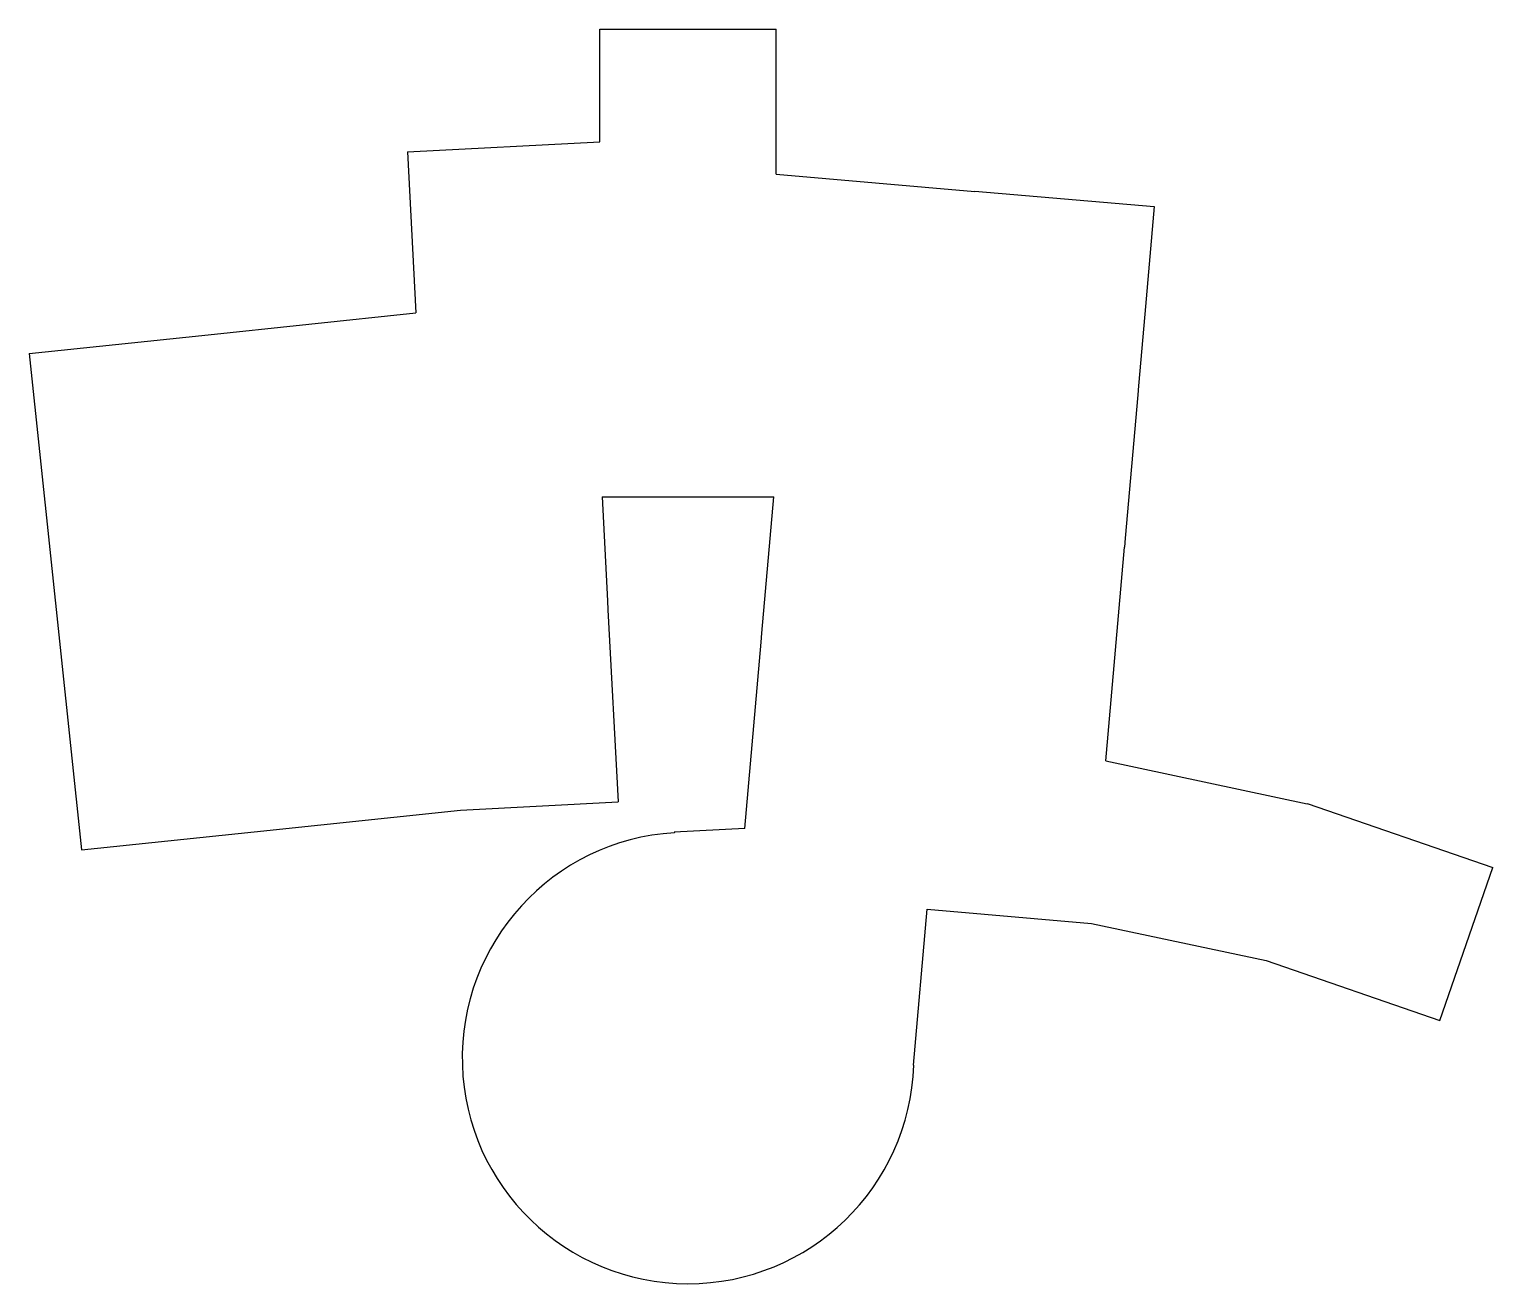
# Model space of a CAD drawing. Header units: millimetres. Extents: x -15 to 148, y -58 to 81.
import ezdxf

# ---------------------------------------------------------------- set-up
doc = ezdxf.new("R2010")
doc.units = ezdxf.units.MM

msp = doc.modelspace()

# ---------------------------------------------------------------- linework, layer by layer
for p, q in [((48.83, 81.29), (68.43, 81.29)), ((48.83, 68.77), (48.83, 81.29)), ((68.43, 65.19), (68.43, 81.29)), ((27.44, 67.65), (48.83, 68.77)), ((27.44, 67.65), (28.37, 49.74)), ((68.43, 65.19), (90.52, 63.25)), ((90.52, 63.3), (110.45, 61.56)), ((90.52, 63.25), (90.52, 63.3)), ((110.45, 61.56), (109.4, 49.61)), ((4.59, 47.24), (28.37, 49.74)), ((109.4, 49.61), (108.7, 41.64)), ((-14.61, 45.22), (4.59, 47.24)), ((-14.61, 45.22), (-8.81, -9.98)), ((108.7, 41.64), (108.62, 40.64)), ((108.62, 40.64), (107.92, 32.67)), ((107.92, 32.67), (107.22, 24.7)), ((49.07, 29.29), (49.68, 17.74)), ((49.07, 29.29), (68.17, 29.29)), ((66.85, 14.13), (68.17, 29.29)), ((107.22, 24.7), (107.14, 23.7)), ((105.06, -0.08), (107.14, 23.7)), ((49.68, 17.74), (49.73, 16.74)), ((49.73, 16.74), (50.85, -4.63)), ((64.95, -7.6), (66.76, 13.13)), ((66.76, 13.13), (66.85, 14.13)), ((105.06, -0.08), (127.46, -4.84)), ((33.33, -5.55), (50.85, -4.63)), ((127.46, -4.84), (127.47, -4.81)), ((127.47, -4.81), (148.09, -11.91)), ((10.39, -7.96), (33.33, -5.55)), ((-8.81, -9.98), (10.39, -7.96)), ((64.95, -7.6), (57.1, -8.01)), ((57.1, -8.01), (57.11, -8.06)), ((142.22, -28.93), (148.09, -11.91)), ((83.71, -33.91), (85.23, -16.56)), ((85.23, -16.56), (103.47, -18.16)), ((103.47, -18.14), (103.47, -18.16)), ((103.47, -18.14), (122.89, -22.27)), ((122.89, -22.27), (142.22, -28.93))]:
    msp.add_line(p, q)
msp.add_arc((58.63, -33.11), 25.1, 93.4732, 358.1711)

doc.saveas('drawing.dxf')
